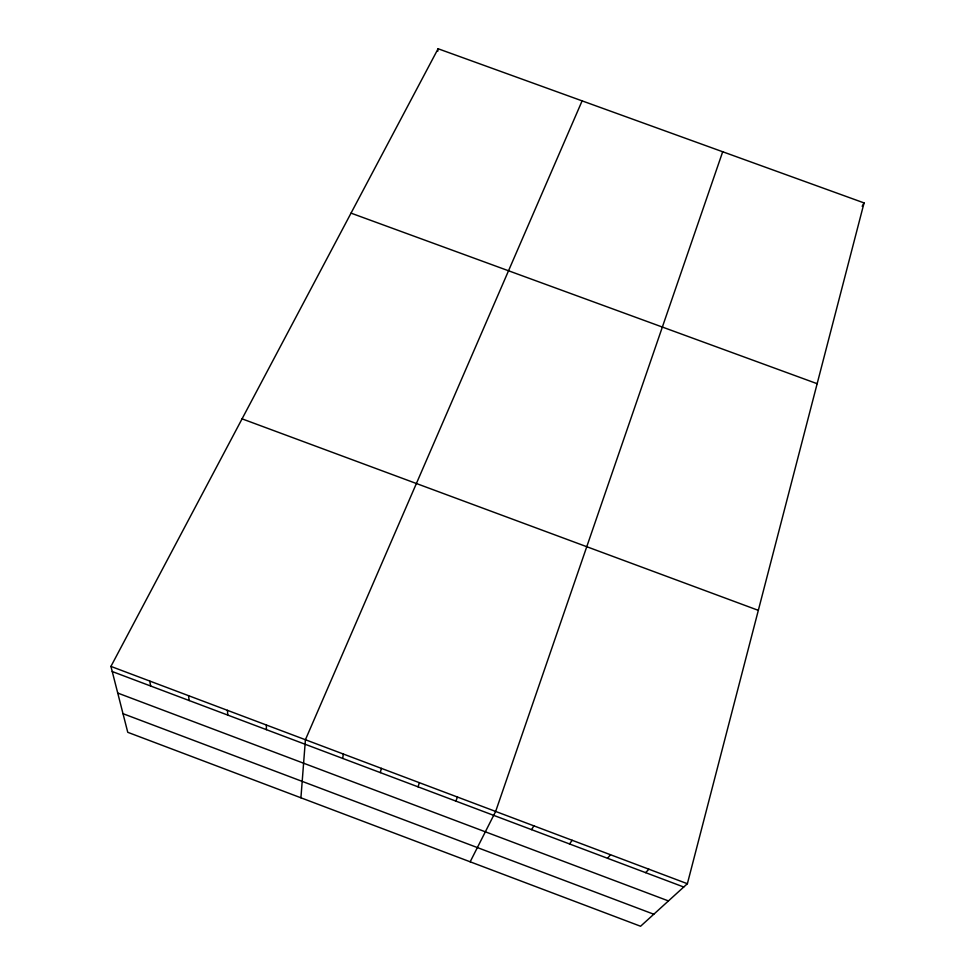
<?xml version="1.0" encoding="UTF-8"?>
<svg xmlns="http://www.w3.org/2000/svg" width="975" height="975" viewBox="0 0 975 975"><rect width="100%" height="100%" fill="white"/><g stroke="black" fill="none" stroke-linecap="round" stroke-linejoin="round"><path stroke-width="1.46" d="M266.382 729.653L266.394 725.022M300.922 797.794L305.419 739.733L582.112 100.876M437.751 51.297L438.104 48.75L864.069 202.922L687.375 883.716L640.575 926.25L127.762 732.31L110.931 666.412L438.104 48.75M342.676 758.416L343.346 754.028M380.335 772.614L381.335 768.349M418.056 786.837L419.384 782.693M722.694 151.759L495.653 811.444L470.169 861.803M455.837 801.084L457.494 797.062M862.168 206.298L864.069 202.922M531.57 829.64L533.886 825.849M569.534 843.96L572.167 840.292M607.535 858.293L610.508 854.746M645.608 872.649L648.911 869.213M351.037 213.135L817.148 383.699M242.068 418.848L758.331 610.35M110.931 666.412L687.375 883.716M112.235 671.531L683.743 887.018M117.743 693.054L668.436 900.924M122.996 713.676L653.798 914.233M149.711 681.037L150.686 686.022M188.541 695.675L189.187 700.55M227.443 710.336L227.76 715.089"/></g></svg>
